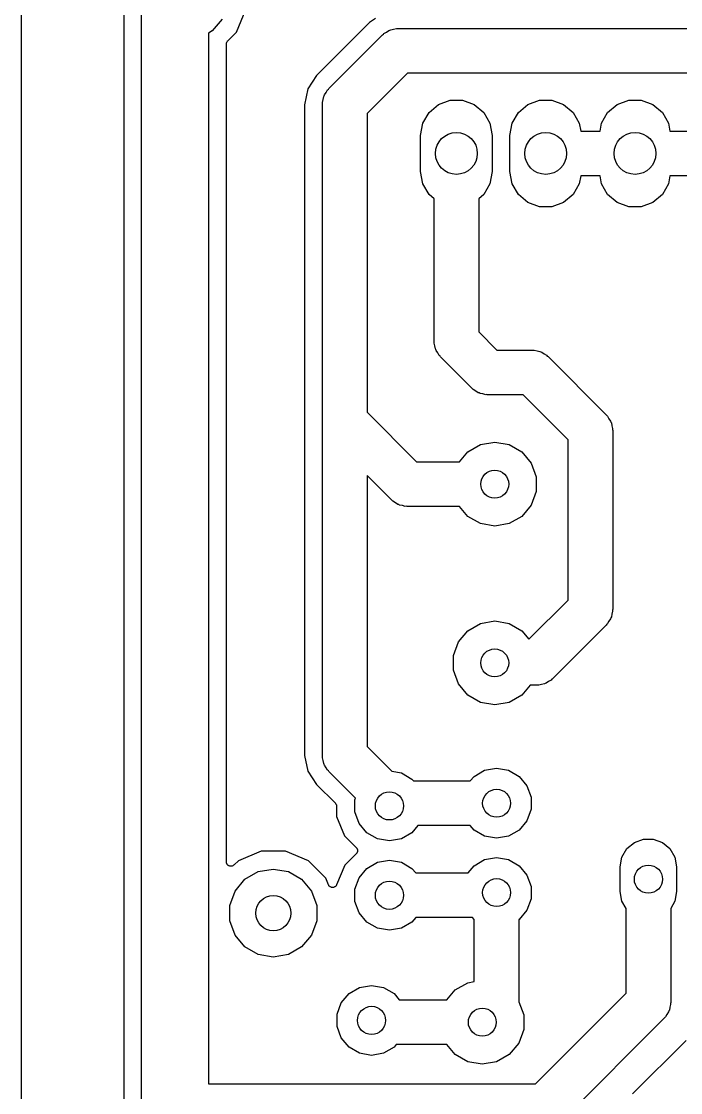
# Model space of a CAD drawing. Extents: x 74 to 224, y -146 to -46.
# Drawn here: x 175.46 to 194.21, y -110.51 to -80.07 of the extents above; entities that cross this region are included whole.
import ezdxf

# ---------------------------------------------------------------- set-up
doc = ezdxf.new("R2010")
doc.units = 0
doc.header["$MEASUREMENT"] = 0
doc.layers.add('BLACK', color=7, linetype='CONTINUOUS')

msp = doc.modelspace()

# ---------------------------------------------------------------- linework, layer by layer
at = {"layer": 'Black'}
for p, q in [((175.462, -134.763), (175.462, -74.62)), ((178.879, -110.896), (178.879, -79.6722)), ((181.575, -80.3719), (181.843, -79.7262)), ((178.371, -79.8535), (178.371, -118.429)), ((181.172, -80.0022), (180.892, -80.336)), ((185.531, -79.9886), (185.365, -80.0996)), ((180.892, -80.336), (180.784, -80.3982)), ((185.365, -80.0996), (183.859, -81.6059)), ((185.846, -80.3711), (185.914, -80.3235)), ((185.914, -80.3235), (185.941, -80.3163)), ((185.941, -80.3163), (185.965, -80.3023)), ((185.965, -80.3023), (186.047, -80.2879)), ((186.047, -80.2879), (186.127, -80.2664)), ((186.127, -80.2664), (186.154, -80.2689)), ((186.154, -80.2689), (186.182, -80.264)), ((186.182, -80.264), (199.898, -80.264)), ((180.784, -80.3982), (180.784, -110.261)), ((181.297, -80.6797), (181.3, -80.6634)), ((181.3, -80.6634), (181.303, -80.6585)), ((181.303, -80.6585), (181.304, -80.6531)), ((181.304, -80.6531), (181.314, -80.6395)), ((181.314, -80.6395), (181.322, -80.6252)), ((181.322, -80.6252), (181.327, -80.6216)), ((181.327, -80.6216), (181.33, -80.617)), ((181.33, -80.617), (181.575, -80.3719)), ((184.209, -81.974), (185.733, -80.45)), ((185.733, -80.45), (185.756, -80.434)), ((185.756, -80.434), (185.774, -80.4126)), ((185.774, -80.4126), (185.846, -80.3711)), ((181.292, -80.7068), (181.293, -80.7013)), ((181.292, -103.951), (181.292, -80.7068)), ((181.293, -80.6957), (181.297, -80.6797)), ((181.293, -80.7013), (181.293, -80.6957)), ((186.445, -81.534), (185.293, -82.686)), ((199.635, -81.534), (186.445, -81.534)), ((183.859, -81.6059), (183.604, -81.9865)), ((183.604, -81.9865), (183.515, -82.4355)), ((184.061, -82.2058), (184.075, -82.1816)), ((184.075, -82.1816), (184.082, -82.1546)), ((184.082, -82.1546), (184.13, -82.0867)), ((184.13, -82.0867), (184.172, -82.0148)), ((184.172, -82.0148), (184.193, -81.9969)), ((184.193, -81.9969), (184.209, -81.974)), ((183.515, -82.4355), (183.515, -91.44)), ((184.023, -82.423), (184.028, -82.3955)), ((184.023, -91.44), (184.023, -82.423)), ((184.025, -82.3677), (184.047, -82.2875)), ((184.028, -82.3955), (184.025, -82.3677)), ((184.047, -82.2875), (184.061, -82.2058)), ((187.055, -82.6531), (187.325, -82.4263)), ((187.325, -82.4263), (187.657, -82.3056)), ((187.657, -82.3056), (188.009, -82.3056)), ((188.009, -82.3056), (188.341, -82.4263)), ((188.341, -82.4263), (188.611, -82.6531)), ((189.595, -82.6531), (189.865, -82.4263)), ((189.865, -82.4263), (190.197, -82.3056)), ((190.197, -82.3056), (190.549, -82.3056)), ((190.549, -82.3056), (190.881, -82.4263)), ((190.881, -82.4263), (191.151, -82.6531)), ((192.135, -82.6531), (192.405, -82.4263)), ((192.405, -82.4263), (192.737, -82.3056)), ((192.737, -82.3056), (193.089, -82.3056)), ((193.089, -82.3056), (193.421, -82.4263)), ((193.421, -82.4263), (193.691, -82.6531)), ((185.293, -82.686), (185.293, -91.177)), ((186.878, -82.9587), (187.055, -82.6531)), ((188.611, -82.6531), (188.788, -82.9587)), ((189.418, -82.9587), (189.595, -82.6531)), ((191.151, -82.6531), (191.328, -82.9587)), ((191.958, -82.9587), (192.135, -82.6531)), ((193.691, -82.6531), (193.868, -82.9587)), ((186.817, -83.3062), (186.878, -82.9587)), ((188.788, -82.9587), (188.849, -83.3062)), ((189.357, -83.3062), (189.418, -82.9587)), ((191.328, -82.9587), (191.368, -83.185)), ((191.918, -83.185), (191.958, -82.9587)), ((193.868, -82.9587), (193.908, -83.185)), ((186.817, -84.3338), (186.817, -83.3062)), ((188.849, -83.3062), (188.849, -84.3338)), ((189.357, -84.3338), (189.357, -83.3062)), ((191.368, -83.185), (191.918, -83.185)), ((193.908, -83.185), (197.139, -83.185)), ((186.878, -84.6813), (186.817, -84.3338)), ((188.849, -84.3338), (188.788, -84.6813)), ((189.418, -84.6813), (189.357, -84.3338)), ((191.368, -84.455), (191.328, -84.6813)), ((191.918, -84.455), (191.368, -84.455)), ((191.958, -84.6813), (191.918, -84.455)), ((193.908, -84.455), (193.868, -84.6813)), ((197.485, -84.455), (193.908, -84.455)), ((187.055, -84.9869), (186.878, -84.6813)), ((188.788, -84.6813), (188.611, -84.9869)), ((189.595, -84.9869), (189.418, -84.6813)), ((191.328, -84.6813), (191.151, -84.9869)), ((192.135, -84.9869), (191.958, -84.6813)), ((193.868, -84.6813), (193.691, -84.9869)), ((187.198, -85.1071), (187.055, -84.9869)), ((187.198, -89.154), (187.198, -85.1071)), ((188.611, -84.9869), (188.468, -85.1071)), ((188.468, -85.1071), (188.468, -88.891)), ((189.865, -85.2137), (189.595, -84.9869)), ((190.197, -85.3344), (189.865, -85.2137)), ((190.881, -85.2137), (190.549, -85.3344)), ((191.151, -84.9869), (190.881, -85.2137)), ((192.405, -85.2137), (192.135, -84.9869)), ((192.737, -85.3344), (192.405, -85.2137)), ((193.421, -85.2137), (193.089, -85.3344)), ((193.691, -84.9869), (193.421, -85.2137)), ((190.549, -85.3344), (190.197, -85.3344)), ((193.089, -85.3344), (192.737, -85.3344)), ((187.203, -89.1815), (187.198, -89.154)), ((187.2, -89.2093), (187.203, -89.1815)), ((188.468, -88.891), (188.985, -89.408)), ((187.222, -89.2895), (187.2, -89.2093)), ((187.236, -89.3712), (187.222, -89.2895)), ((187.25, -89.3954), (187.236, -89.3712)), ((187.257, -89.4224), (187.25, -89.3954)), ((187.305, -89.4903), (187.257, -89.4224)), ((187.347, -89.5622), (187.305, -89.4903)), ((188.985, -89.408), (189.992, -89.408)), ((189.992, -89.408), (190.02, -89.4129)), ((190.02, -89.4129), (190.047, -89.4104)), ((190.047, -89.4104), (190.127, -89.4319)), ((190.127, -89.4319), (190.209, -89.4463)), ((190.209, -89.4463), (190.233, -89.4603)), ((190.233, -89.4603), (190.26, -89.4675)), ((190.26, -89.4675), (190.328, -89.5151)), ((187.368, -89.5801), (187.347, -89.5622)), ((187.384, -89.603), (187.368, -89.5801)), ((188.273, -90.492), (187.384, -89.603)), ((190.328, -89.5151), (190.4, -89.5566)), ((190.4, -89.5566), (190.418, -89.578)), ((190.418, -89.578), (190.441, -89.594)), ((190.441, -89.594), (192.092, -91.245)), ((188.296, -90.508), (188.273, -90.492)), ((188.314, -90.5294), (188.296, -90.508)), ((188.386, -90.5709), (188.314, -90.5294)), ((188.454, -90.6185), (188.386, -90.5709)), ((188.481, -90.6257), (188.454, -90.6185)), ((188.505, -90.6397), (188.481, -90.6257)), ((188.587, -90.6541), (188.505, -90.6397)), ((188.667, -90.6756), (188.587, -90.6541)), ((188.694, -90.6731), (188.667, -90.6756)), ((188.722, -90.678), (188.694, -90.6731)), ((189.729, -90.678), (188.722, -90.678)), ((191.008, -91.957), (189.729, -90.678)), ((185.293, -91.177), (186.699, -92.583)), ((192.092, -91.245), (192.108, -91.2679)), ((192.108, -91.2679), (192.129, -91.2858)), ((192.129, -91.2858), (192.171, -91.3577)), ((183.515, -91.44), (183.515, -91.44)), ((183.515, -91.44), (183.515, -91.44)), ((183.515, -91.44), (183.515, -100.927)), ((184.023, -100.94), (184.023, -91.44)), ((192.171, -91.3577), (192.219, -91.4256)), ((192.219, -91.4256), (192.226, -91.4526)), ((192.226, -91.4526), (192.24, -91.4768)), ((192.24, -91.4768), (192.254, -91.5585)), ((192.254, -91.5585), (192.276, -91.6387)), ((192.276, -91.6387), (192.273, -91.6665)), ((192.273, -91.6665), (192.278, -91.694)), ((192.278, -91.694), (192.278, -96.774)), ((188.157, -92.3024), (188.516, -92.0949)), ((188.516, -92.0949), (188.925, -92.0228)), ((188.925, -92.0228), (189.334, -92.0949)), ((189.334, -92.0949), (189.693, -92.3024)), ((191.008, -96.511), (191.008, -91.957)), ((187.922, -92.583), (188.157, -92.3024)), ((189.693, -92.3024), (189.96, -92.6204)), ((186.699, -92.583), (187.922, -92.583)), ((189.96, -92.6204), (190.102, -93.0105)), ((185.987, -93.667), (185.293, -92.973)), ((185.293, -92.973), (185.293, -100.677)), ((190.102, -93.0105), (190.102, -93.4255)), ((190.102, -93.4255), (189.96, -93.8156)), ((186.01, -93.683), (185.987, -93.667)), ((186.028, -93.7044), (186.01, -93.683)), ((186.1, -93.7459), (186.028, -93.7044)), ((186.168, -93.7935), (186.1, -93.7459)), ((186.195, -93.8007), (186.168, -93.7935)), ((186.219, -93.8147), (186.195, -93.8007)), ((186.301, -93.8291), (186.219, -93.8147)), ((186.381, -93.8506), (186.301, -93.8291)), ((186.408, -93.8481), (186.381, -93.8506)), ((186.436, -93.853), (186.408, -93.8481)), ((187.922, -93.853), (186.436, -93.853)), ((188.157, -94.1336), (187.922, -93.853)), ((189.96, -93.8156), (189.693, -94.1336)), ((188.516, -94.3411), (188.157, -94.1336)), ((188.925, -94.4132), (188.516, -94.3411)), ((189.334, -94.3411), (188.925, -94.4132)), ((189.693, -94.1336), (189.334, -94.3411)), ((189.896, -97.6234), (191.008, -96.511)), ((192.278, -96.774), (192.273, -96.8015)), ((192.273, -96.8015), (192.276, -96.8293)), ((188.516, -97.1749), (188.925, -97.1028)), ((188.925, -97.1028), (189.334, -97.1749)), ((192.219, -97.0424), (192.171, -97.1103)), ((192.226, -97.0154), (192.219, -97.0424)), ((192.24, -96.9912), (192.226, -97.0154)), ((192.254, -96.9095), (192.24, -96.9912)), ((192.276, -96.8293), (192.254, -96.9095)), ((187.89, -97.7004), (188.157, -97.3824)), ((188.157, -97.3824), (188.516, -97.1749)), ((189.334, -97.1749), (189.693, -97.3824)), ((189.693, -97.3824), (189.896, -97.6234)), ((192.092, -97.223), (190.568, -98.747)), ((192.108, -97.2001), (192.092, -97.223)), ((192.129, -97.1822), (192.108, -97.2001)), ((192.171, -97.1103), (192.129, -97.1822)), ((187.748, -98.0905), (187.89, -97.7004)), ((187.748, -98.5055), (187.748, -98.0905)), ((187.89, -98.8956), (187.748, -98.5055)), ((188.157, -99.2136), (187.89, -98.8956)), ((189.929, -98.933), (189.693, -99.2136)), ((190.119, -98.933), (189.929, -98.933)), ((190.147, -98.9281), (190.119, -98.933)), ((190.174, -98.9306), (190.147, -98.9281)), ((190.254, -98.9091), (190.174, -98.9306)), ((190.336, -98.8947), (190.254, -98.9091)), ((190.36, -98.8807), (190.336, -98.8947)), ((190.387, -98.8735), (190.36, -98.8807)), ((190.455, -98.8259), (190.387, -98.8735)), ((190.527, -98.7844), (190.455, -98.8259)), ((190.545, -98.763), (190.527, -98.7844)), ((190.568, -98.747), (190.545, -98.763)), ((188.516, -99.4211), (188.157, -99.2136)), ((189.693, -99.2136), (189.334, -99.4211)), ((188.925, -99.4932), (188.516, -99.4211)), ((189.334, -99.4211), (188.925, -99.4932)), ((185.293, -100.677), (185.994, -101.378)), ((183.515, -100.927), (183.604, -101.376)), ((184.028, -100.967), (184.023, -100.94)), ((184.025, -100.995), (184.028, -100.967)), ((184.047, -101.075), (184.025, -100.995)), ((184.061, -101.157), (184.047, -101.075)), ((184.075, -101.181), (184.061, -101.157)), ((184.082, -101.208), (184.075, -101.181)), ((184.13, -101.276), (184.082, -101.208)), ((184.172, -101.348), (184.13, -101.276)), ((184.193, -101.366), (184.172, -101.348)), ((184.209, -101.389), (184.193, -101.366)), ((188.336, -101.523), (188.635, -101.35)), ((188.635, -101.35), (188.976, -101.29)), ((188.976, -101.29), (189.317, -101.35)), ((189.317, -101.35), (189.616, -101.523)), ((183.604, -101.376), (183.859, -101.757)), ((184.964, -102.143), (184.209, -101.389)), ((185.994, -101.378), (186.269, -101.426)), ((186.269, -101.426), (186.568, -101.599)), ((186.568, -101.599), (186.612, -101.651)), ((186.612, -101.651), (188.228, -101.651)), ((188.228, -101.651), (188.336, -101.523)), ((189.616, -101.523), (189.839, -101.788)), ((183.859, -101.757), (184.391, -102.289)), ((189.839, -101.788), (189.957, -102.113)), ((184.947, -102.189), (184.964, -102.143)), ((184.947, -102.535), (184.947, -102.189)), ((189.957, -102.113), (189.957, -102.459)), ((184.391, -102.289), (184.394, -102.293)), ((184.394, -102.293), (184.398, -102.297)), ((184.398, -102.297), (184.406, -102.311)), ((184.406, -102.311), (184.416, -102.325)), ((184.416, -102.325), (184.417, -102.33)), ((184.417, -102.33), (184.42, -102.335)), ((184.42, -102.335), (184.423, -102.351)), ((184.423, -102.351), (184.427, -102.367)), ((184.427, -102.367), (184.427, -102.373)), ((184.427, -102.373), (184.428, -102.379)), ((184.428, -102.379), (184.428, -102.659)), ((185.065, -102.86), (184.947, -102.535)), ((189.957, -102.459), (189.839, -102.784)), ((184.428, -102.659), (184.655, -103.211)), ((185.288, -103.125), (185.065, -102.86)), ((189.839, -102.784), (189.616, -103.049)), ((185.587, -103.298), (185.288, -103.125)), ((186.568, -103.125), (186.269, -103.298)), ((186.74, -102.921), (186.568, -103.125)), ((188.228, -102.921), (186.74, -102.921)), ((188.336, -103.049), (188.228, -102.921)), ((188.635, -103.222), (188.336, -103.049)), ((189.616, -103.049), (189.317, -103.222)), ((184.655, -103.211), (184.987, -103.542)), ((185.928, -103.358), (185.587, -103.298)), ((186.269, -103.298), (185.928, -103.358)), ((188.976, -103.282), (188.635, -103.222)), ((189.317, -103.222), (188.976, -103.282)), ((192.681, -103.576), (192.894, -103.398)), ((192.894, -103.398), (193.155, -103.303)), ((193.155, -103.303), (193.433, -103.303)), ((193.433, -103.303), (193.694, -103.398)), ((193.694, -103.398), (193.907, -103.576)), ((182.278, -103.652), (181.632, -103.919)), ((182.977, -103.653), (182.278, -103.652)), ((183.623, -103.921), (182.977, -103.653)), ((184.987, -103.722), (184.657, -104.051)), ((184.987, -103.542), (184.993, -103.552)), ((184.993, -103.713), (184.987, -103.722)), ((184.993, -103.552), (185.001, -103.559)), ((185.001, -103.705), (184.993, -103.713)), ((185.001, -103.559), (185.006, -103.57)), ((185.005, -103.695), (185.001, -103.705)), ((185.012, -103.686), (185.005, -103.695)), ((185.006, -103.57), (185.012, -103.579)), ((185.012, -103.579), (185.015, -103.589)), ((185.015, -103.675), (185.012, -103.686)), ((185.015, -103.589), (185.02, -103.599)), ((185.019, -103.665), (185.015, -103.675)), ((185.02, -103.654), (185.019, -103.665)), ((185.02, -103.599), (185.02, -103.611)), ((185.02, -103.611), (185.023, -103.621)), ((185.023, -103.643), (185.02, -103.654)), ((185.023, -103.621), (185.022, -103.632)), ((185.022, -103.632), (185.023, -103.643)), ((192.542, -103.817), (192.681, -103.576)), ((193.907, -103.576), (194.046, -103.817)), ((181.295, -103.968), (181.292, -103.951)), ((181.297, -103.984), (181.295, -103.968)), ((181.299, -103.989), (181.297, -103.984)), ((181.3, -103.995), (181.299, -103.989)), ((181.308, -104.009), (181.3, -103.995)), ((181.315, -104.024), (181.308, -104.009)), ((181.319, -104.028), (181.315, -104.024)), ((181.322, -104.033), (181.319, -104.028)), ((181.335, -104.044), (181.322, -104.033)), ((181.347, -104.055), (181.335, -104.044)), ((181.352, -104.058), (181.347, -104.055)), ((181.356, -104.061), (181.352, -104.058)), ((181.372, -104.067), (181.356, -104.061)), ((181.387, -104.074), (181.372, -104.067)), ((181.392, -104.075), (181.387, -104.074)), ((181.397, -104.076), (181.392, -104.075)), ((181.414, -104.076), (181.397, -104.076)), ((181.43, -104.078), (181.414, -104.076)), ((181.436, -104.076), (181.43, -104.078)), ((181.442, -104.076), (181.436, -104.076)), ((181.457, -104.071), (181.442, -104.076)), ((181.473, -104.067), (181.457, -104.071)), ((181.478, -104.063), (181.473, -104.067)), ((181.483, -104.061), (181.478, -104.063)), ((181.496, -104.051), (181.483, -104.061)), ((181.509, -104.041), (181.496, -104.051)), ((181.632, -103.919), (181.509, -104.041)), ((184.117, -104.416), (183.623, -103.921)), ((184.657, -104.051), (184.428, -104.602)), ((185.288, -104.139), (185.587, -103.966)), ((185.587, -103.966), (185.928, -103.906)), ((185.928, -103.906), (186.269, -103.966)), ((186.269, -103.966), (186.568, -104.139)), ((188.164, -104.267), (188.336, -104.063)), ((188.336, -104.063), (188.635, -103.89)), ((188.635, -103.89), (188.976, -103.83)), ((188.976, -103.83), (189.317, -103.89)), ((189.317, -103.89), (189.616, -104.063)), ((189.616, -104.063), (189.839, -104.328)), ((192.494, -104.09), (192.542, -103.817)), ((192.494, -104.799), (192.494, -104.09)), ((194.046, -103.817), (194.094, -104.09)), ((194.094, -104.09), (194.094, -104.799)), ((181.82, -104.449), (182.197, -104.231)), ((182.197, -104.231), (182.626, -104.156)), ((182.626, -104.156), (183.055, -104.231)), ((183.055, -104.231), (183.432, -104.449)), ((184.194, -104.601), (184.117, -104.416)), ((184.947, -104.729), (185.065, -104.404)), ((185.065, -104.404), (185.288, -104.139)), ((186.568, -104.139), (186.676, -104.267)), ((186.676, -104.267), (188.164, -104.267)), ((189.839, -104.328), (189.957, -104.653)), ((181.54, -104.783), (181.82, -104.449)), ((183.432, -104.449), (183.712, -104.783)), ((184.203, -104.615), (184.194, -104.601)), ((184.21, -104.63), (184.203, -104.615)), ((184.214, -104.634), (184.21, -104.63)), ((184.217, -104.639), (184.214, -104.634)), ((184.231, -104.649), (184.217, -104.639)), ((184.243, -104.66), (184.231, -104.649)), ((184.248, -104.662), (184.243, -104.66)), ((184.252, -104.665), (184.248, -104.662)), ((184.268, -104.67), (184.252, -104.665)), ((184.283, -104.677), (184.268, -104.67)), ((184.289, -104.677), (184.283, -104.677)), ((184.294, -104.679), (184.289, -104.677)), ((184.311, -104.678), (184.294, -104.679)), ((184.328, -104.679), (184.311, -104.678)), ((184.333, -104.677), (184.328, -104.679)), ((184.338, -104.677), (184.333, -104.677)), ((184.354, -104.671), (184.338, -104.677)), ((184.37, -104.666), (184.354, -104.671)), ((184.374, -104.662), (184.37, -104.666)), ((184.379, -104.66), (184.374, -104.662)), ((184.391, -104.649), (184.379, -104.66)), ((184.405, -104.639), (184.391, -104.649)), ((184.408, -104.634), (184.405, -104.639)), ((184.412, -104.63), (184.408, -104.634)), ((184.419, -104.616), (184.412, -104.63)), ((184.428, -104.602), (184.419, -104.616)), ((189.957, -104.653), (189.957, -104.999)), ((181.391, -105.192), (181.54, -104.783)), ((183.712, -104.783), (183.861, -105.192)), ((184.947, -105.075), (184.947, -104.729)), ((189.957, -104.999), (189.839, -105.324)), ((192.542, -105.073), (192.494, -104.799)), ((194.094, -104.799), (194.046, -105.073)), ((181.391, -105.628), (181.391, -105.192)), ((183.861, -105.192), (183.861, -105.628)), ((185.065, -105.4), (184.947, -105.075)), ((189.839, -105.324), (189.616, -105.589)), ((192.659, -105.275), (192.542, -105.073)), ((192.659, -107.687), (192.659, -105.275)), ((194.046, -105.073), (193.929, -105.275)), ((193.929, -105.275), (193.929, -107.95)), ((181.54, -106.037), (181.391, -105.628)), ((183.861, -105.628), (183.712, -106.037)), ((185.288, -105.665), (185.065, -105.4)), ((186.676, -105.537), (186.568, -105.665)), ((188.292, -105.537), (186.676, -105.537)), ((188.336, -105.589), (188.292, -105.537)), ((188.341, -105.592), (188.336, -105.589)), ((188.341, -107.354), (188.341, -105.592)), ((189.616, -105.589), (189.611, -105.592)), ((189.611, -105.592), (189.611, -107.929)), ((185.587, -105.838), (185.288, -105.665)), ((185.928, -105.898), (185.587, -105.838)), ((186.269, -105.838), (185.928, -105.898)), ((186.568, -105.665), (186.269, -105.838)), ((181.82, -106.371), (181.54, -106.037)), ((183.712, -106.037), (183.432, -106.371)), ((182.197, -106.589), (181.82, -106.371)), ((183.432, -106.371), (183.055, -106.589)), ((182.626, -106.664), (182.197, -106.589)), ((183.055, -106.589), (182.626, -106.664)), ((187.801, -107.593), (188.161, -107.386)), ((188.161, -107.386), (188.341, -107.354)), ((184.557, -107.96), (184.78, -107.695)), ((184.78, -107.695), (185.079, -107.522)), ((185.079, -107.522), (185.42, -107.462)), ((185.42, -107.462), (185.761, -107.522)), ((185.761, -107.522), (186.06, -107.695)), ((186.06, -107.695), (186.21, -107.874)), ((187.566, -107.874), (187.801, -107.593)), ((190.085, -110.261), (192.659, -107.687)), ((184.439, -108.285), (184.557, -107.96)), ((186.21, -107.874), (187.566, -107.874)), ((189.611, -107.929), (189.747, -108.301)), ((193.927, -108.005), (193.905, -108.085)), ((193.929, -107.95), (193.924, -107.978)), ((193.924, -107.978), (193.927, -108.005)), ((184.439, -108.631), (184.439, -108.285)), ((189.747, -108.301), (189.747, -108.716)), ((193.78, -108.358), (193.759, -108.376)), ((193.822, -108.286), (193.78, -108.358)), ((193.87, -108.218), (193.822, -108.286)), ((193.877, -108.191), (193.87, -108.218)), ((193.891, -108.167), (193.877, -108.191)), ((193.905, -108.085), (193.891, -108.167)), ((184.557, -108.956), (184.439, -108.631)), ((193.743, -108.399), (190.797, -111.345)), ((193.759, -108.376), (193.743, -108.399)), ((184.78, -109.221), (184.557, -108.956)), ((189.747, -108.716), (189.605, -109.106)), ((185.079, -109.394), (184.78, -109.221)), ((186.06, -109.221), (185.761, -109.394)), ((186.125, -109.144), (186.06, -109.221)), ((187.566, -109.144), (186.125, -109.144)), ((187.801, -109.424), (187.566, -109.144)), ((189.605, -109.106), (189.338, -109.424)), ((192.845, -110.549), (194.369, -109.025)), ((185.42, -109.454), (185.079, -109.394)), ((185.761, -109.394), (185.42, -109.454)), ((188.161, -109.632), (187.801, -109.424)), ((189.338, -109.424), (188.978, -109.632)), ((188.57, -109.704), (188.161, -109.632)), ((188.978, -109.632), (188.57, -109.704)), ((180.784, -110.261), (190.085, -110.261))]:
    msp.add_line(p, q, dxfattribs=at)
for centre, radius in [((187.833, -83.82), 0.5953), ((190.373, -83.82), 0.5953), ((192.913, -83.82), 0.5953), ((188.925, -93.218), 0.3969), ((188.925, -98.298), 0.3969), ((185.928, -102.362), 0.4001), ((188.976, -102.286), 0.3969), ((193.294, -104.445), 0.4), ((185.928, -104.902), 0.4001), ((188.976, -104.826), 0.3969), ((182.626, -105.41), 0.5004), ((185.42, -108.458), 0.4001), ((188.57, -108.509), 0.3969)]:
    msp.add_circle(centre, radius, dxfattribs=at)

doc.saveas('drawing.dxf')
